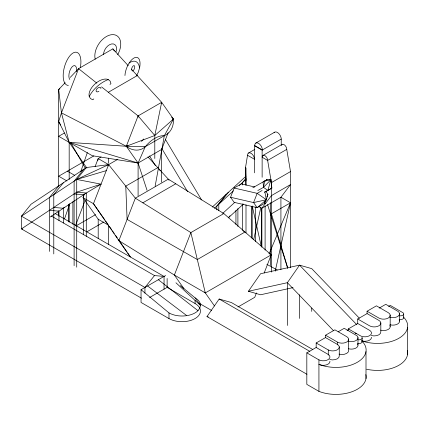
<?xml version="1.0" encoding="UTF-8"?>
<svg xmlns="http://www.w3.org/2000/svg" width="429" height="429" viewBox="0 0 429 429"><rect width="100%" height="100%" fill="white"/><g stroke="black" fill="none" stroke-linecap="round" stroke-linejoin="round"><path stroke-width="0.64" d="M247.528 155.26L254.456 159.261A4.896 2.826 60 0 0 250.992 153.266A4.896 2.826 60 0 0 247.528 155.26L245.501 167.664L245.855 184.819M155.126 186.25L164.328 135.693A20.79 16.972 60.1 0 0 173.445 119.064L161.663 102.306L131.387 69.149M257.802 190.54L263.492 187.366L264.639 181.14L267.026 179.73L270.908 179.687L271.83 188.149L264.457 192.337M97.801 160.526L98.198 158.585L101.056 156.934M154.794 158.499L154.794 135.505L161.663 102.306L138.095 115.905L126.314 146.273L138.095 163.036L147.061 190.353M253.673 239.784L260.762 207.738M275.198 271.214L290.508 202.783L280.92 197.249L261.819 208.279L258.918 206.606M264.639 181.14L270.908 179.687L267.873 190.433L263.492 187.366L263.068 182.014L267.026 179.73L252.826 187.725M265.76 191.243L267.911 194.299L266.377 199.737L264.328 203.534L257.164 207.668L234.143 202.354L230.561 197.26L234.143 188.025L241.307 183.891L254.74 186.99M124.946 75.525A13.46 6.178 -68.6 0 1 134.159 57.92A13.46 6.178 -68.6 0 1 139.564 67.932L138.256 72.26L136.567 75.751M86.905 168.147L69.176 142.364L58.687 121.536L61.427 112.843L78.571 68.656L112.865 48.858L128.228 65.685M64.543 218.881L69.75 203.727M80.818 171.52L87.328 152.579M75.638 225.22L85.205 200.241M108.628 225.279L98.198 219.257L83.028 197.678L84.475 193.956M95.066 166.656L98.198 158.585L108.628 164.613L135.339 198.171L190.867 232.588L205.309 292.9L214.505 305.984M161.181 103.545L161.663 102.306M161.663 182.121L161.663 149.431L168.152 132.7M264.328 203.534L265.524 200.456M266.956 196.761L267.911 194.299M256.435 292.943L254.74 297.313L237.972 306.992M264.189 272.962L271.214 254.853L223.82 213.562L168.291 179.145L147.925 156.891M269.214 253.614L290.508 202.783L271.407 213.814L287.811 268.179M138.095 195.855L138.095 163.036L145.265 146.697A27.826 16.066 -60 0 1 164.328 135.693L173.445 119.064L171.616 117.138M306.95 374.286L206.993 316.575L219.165 299.024L231.344 302.515L312.811 349.555M293.055 287.618L260.58 294.771L248.402 291.275L260.58 273.723L299.555 265.143L311.727 268.634L359.336 318.162M165.589 275.536L141.044 289.709L168.983 312.897A18.442 10.65 0 0 0 197.994 310.693L199.834 308.124L200.466 305.368L195.061 297.839L180.33 285.612M58.971 185.693L49.421 197.576L49.421 251.41M63.336 182.792L53.781 194.68L53.781 253.93M117.787 159.325L108.628 164.613L86.277 167.557L76.721 179.44L21.45 216.157L21.45 228.893L141.468 298.182M63.336 222.989L63.336 208.269L64.168 207.234M144.943 293.189L144.943 287.457L154.499 275.574L164.05 276.426L164.05 289.162M226.378 194.16L216.827 206.043L216.827 209.867M228.346 192.364L218.79 204.247L218.79 210.612M245.956 178.287L242.632 182.422L242.632 184.969M230.008 215.771L228.346 217.835L243.431 204.032M83.714 169.257L74.115 181.172L74.115 265.669M141.5 141.436L143.758 138.985M65.16 82.711L58.687 89.5L58.687 186.148M70.249 77.381L78.571 68.656L96.847 83.162M263.492 187.366L270.908 179.687M212.28 207.068L245.86 176.33M214.398 208.269L233.387 190.884M239.226 185.542L245.999 179.343M222.683 213.422L234.851 202.284M93.79 98.885L92.809 99.759L90.514 98.627L89.232 96.514A13.181 7.459 -42.2 0 1 95.125 83.816A13.181 7.459 -42.2 0 1 108.269 79.563L110.151 81.14L110.945 83.612L109.963 84.486M59.84 88.835L58.687 89.5L61.427 112.843L69.176 142.364L126.314 146.273L154.794 135.505L173.445 119.064L172.319 119.712M86.277 167.557L31.001 204.274L21.45 216.157L144.943 287.457M76.721 267.176L76.721 179.44L101.046 184.154L76.721 192.176L21.45 228.893L22.726 229.006M50.198 216.994L86.277 193.029L101.046 184.154M87.06 231.724L103.791 222.029M108.333 92.283L137.264 75.579M64.457 132.979L58.687 136.309L92.315 155.727L138.095 163.036L161.663 149.431M93.747 155.952L58.687 176.196L66.967 180.979M127.998 145.302L126.314 146.273L61.427 112.843M145.265 146.697A18.023 14.715 60.1 0 1 126.314 146.273L145.265 146.697L164.328 135.693M75.992 225.938L95.608 214.613M142.83 202.815L175.783 183.789M255.818 143.072L274.683 132.18M254.456 172.828L254.692 145.554A5.427 3.132 60 0 1 258.531 143.34A5.427 3.132 60 0 1 262.366 149.984L254.692 145.554M248.541 153.019L254.805 149.405M254.456 145.694L262.13 150.123L281.231 139.093A5.427 3.132 60 0 0 278.389 133.172A5.427 3.132 60 0 0 274.072 132.743M262.934 155.448L282.041 144.417M281.327 145.436A3.899 2.252 60 0 1 284.352 144.846A3.899 2.252 60 0 1 286.749 149.389L267.642 160.419L262.13 157.234A3.899 2.252 60 0 1 264.886 155.641A3.899 2.252 60 0 1 267.642 160.419L271.407 182.615L271.407 272.088M271.407 182.615L290.508 171.584L286.749 149.389M262.124 190.476L257.164 193.34L253.582 202.574L257.164 207.668L266.377 199.737L264.811 191.683M223.82 213.562L190.867 232.588L174.378 275.043L183.955 288.669M149.576 297.517L167.128 287.387L195.061 303.517A18.442 10.65 0 0 1 195.061 318.575A18.442 10.65 0 0 1 168.983 318.575L141.044 302.445L141.044 289.709M83.028 197.678L93.463 203.7L118.865 240.637L174.378 275.043L205.309 292.9L271.214 254.853L268.924 253.528M325.525 335.221L334.877 329.821L346.385 336.47A6.628 3.823 0 0 1 346.986 341.87A6.628 3.823 0 0 1 337.634 342.213L325.525 335.221L325.525 337.575L337.033 344.219A6.628 3.823 0 0 1 337.634 349.619A6.628 3.823 0 0 1 328.282 349.967L316.173 342.975L316.173 347.474L327.681 354.118A6.628 3.823 0 0 1 328.282 359.518A6.628 3.823 0 0 1 318.929 359.867L306.821 352.874L306.821 384.373L318.929 391.361A30.186 17.428 0 0 0 351.844 391.779A30.186 17.428 0 0 0 365.846 374.581M367.074 311.234L376.426 305.834L387.934 312.478A6.628 3.823 0 0 1 388.245 318.055A6.628 3.823 0 0 1 378.587 317.878L367.074 311.234L367.074 313.588L378.587 320.232A6.628 3.823 0 0 1 378.893 325.809A6.628 3.823 0 0 1 369.235 325.632L357.722 318.988L357.722 323.487L369.235 330.132A6.628 3.823 0 0 1 369.541 335.709A6.628 3.823 0 0 1 359.883 335.532L348.369 328.882L348.369 330.169M316.173 342.975L325.525 337.575M357.722 318.988L367.074 313.588M338.175 331.794L344.23 328.298L356.874 335.698A6.628 3.823 0 0 1 356.338 340.347A6.628 3.823 0 0 1 348.423 341.248M379.177 308.124L385.778 304.311L397.286 310.955A6.628 3.823 0 0 1 398.418 315.959A6.628 3.823 0 0 1 389.972 317.256M306.821 352.874L316.173 347.474M348.369 328.882L357.722 323.487M347.066 330.4L348.766 329.418M388.615 306.408L390.32 305.427L402.429 312.419A3.298 1.904 0 0 1 403.287 314.881A3.298 1.904 0 0 1 399.174 315.696M265.567 191.64L271.83 188.149L271.407 182.797M107.347 164.988L108.628 164.613L108.628 165.926M106.29 170.64L76.721 179.44L108.628 164.613L93.463 203.7L104.837 219.884M248.402 291.275L287.376 282.695L299.555 265.143L356.864 324.769M76.721 192.176L86.277 193.029L86.277 236.336M74.115 193.908L83.666 194.761L83.666 234.797M53.781 207.416L63.336 208.269M49.421 210.312L58.971 211.165L58.971 220.517M234.143 188.025L257.164 193.34L266.377 199.737L253.582 202.574L230.561 197.26M206.993 316.575L208.274 316.945M138.095 163.036L69.176 142.364L69.176 179.595M266.838 264.35L277.231 269.959M264.393 202.697L265.546 203.362M243.27 231.017L245.002 232.014L197.324 259.54L127.102 219.401L125.767 186.143L157.781 167.664L160.28 170.758M355.099 333.07L356.252 333.735M67.417 171.155L74.598 175.3M219.165 299.024L309.883 351.399M55.051 213.492L164.05 276.426M51.298 215.991L154.499 275.574M199.447 303.442L211.476 310.387M204.22 292.138L205.309 292.9M147.565 285.945L186.797 315.653M158.355 279.713L197.994 310.693M101.55 86.894L138.095 115.905L154.794 135.505M175.949 282.781L200.466 305.368A18.442 10.65 0 0 0 195.061 297.839M333.596 330.78L287.376 282.695L287.376 325.466M112.865 48.858L114.387 51.024M169.042 180.212L168.291 179.145L135.339 198.171L118.865 240.637L130.362 256.987M105.593 220.962L107.872 224.201M109.379 226.373L111.637 229.649M112.393 230.743L114.27 233.473M115.401 235.113L117.283 237.848M118.409 239.484L127.064 252.054M127.815 253.148L130.073 256.424M165.235 139.135L201.582 199.946M161.856 148.611L187.57 191.634M149.56 155.904L155.389 165.658M58.687 121.536L60.671 125.027M70.946 143.055L85.527 168.645M267.573 204.617L287.693 268.227M252.263 206.161L261.309 246.498M245.999 180.963L245.501 167.664L245.999 167.948L245.999 185.269M407.55 327.606L407.55 354.601M403.7 314.178L403.7 317.916M399.528 313.583L399.528 321.058M390.175 315.106L390.175 326.458M380.823 322.86L380.823 331.858A6.628 3.823 0 0 1 371.267 335.532M366.001 351.592L366.001 378.593M362.146 338.165L362.146 341.902M357.974 337.575L357.974 345.05M348.621 339.098L348.621 350.45A6.628 3.823 0 0 1 339.071 354.123M339.269 346.846L339.269 355.85A6.628 3.823 0 0 1 329.719 359.523M337.634 342.213L337.634 344.884M328.282 349.967L328.282 355.11M318.929 359.867L318.929 391.361M311.727 308.065L311.727 311.406M299.555 294.744L299.555 318.436M290.508 171.584L290.508 267.755M281.231 139.093L281.231 144.911M280.92 269.584L280.92 197.249L290.508 184.599L271.407 195.629L261.819 208.279L261.819 247.125M270.49 202.611L270.49 265.572M265.106 206.108L265.106 250.086M262.13 150.123L262.13 177.263M261.738 208.162L261.738 246.809M255.555 206.934L255.555 241.597M252.188 206.059L252.188 238.862M251.383 206.252L251.383 237.575M245.999 204.805L245.999 232.926M242.632 203.829L242.632 230.496M237.897 208.601L237.897 226.496M235.934 210.43L235.934 224.485M195.061 300.364L195.061 303.517M168.983 312.897L168.983 318.575M167.128 278.469L167.128 287.387M138.095 115.905L138.095 117.219M108.628 225.086L108.628 244.509M108.333 158.108L108.333 163.293M98.198 219.063L98.198 238.486M72.887 201.7L72.887 224.292M69.176 204.193L69.176 222.142M68.522 204.585L68.522 221.82M58.687 210.709L58.687 216.018M329.917 361.25A6.628 3.823 0 0 1 326.228 364.923A6.628 3.823 0 0 1 318.929 364.366A30.186 17.428 0 0 0 356.665 362.644A30.186 17.428 0 0 0 361.813 340.991M357.625 343.42A3.298 1.904 0 0 0 361.218 343.002A3.298 1.904 0 0 0 361.92 340.926A6.628 3.823 0 0 0 371.471 337.258M357.641 344.069A6.628 3.823 0 0 1 355.721 348.176A6.628 3.823 0 0 1 348.423 348.723M361.92 337.189A3.298 1.904 0 0 1 361.218 339.264A3.298 1.904 0 0 1 357.625 339.682M403.807 317.433A30.186 17.428 0 0 1 398.402 338.551A30.186 17.428 0 0 1 361.642 340.814M389.838 325.482A6.628 3.823 0 0 1 387.923 329.585A6.628 3.823 0 0 1 380.62 330.132M403.474 316.934A3.298 1.904 0 0 1 402.767 319.015A3.298 1.904 0 0 1 399.174 319.433M399.19 320.082A6.628 3.823 0 0 1 397.275 324.185A6.628 3.823 0 0 1 389.972 324.732M407.394 350.59A30.186 17.428 0 0 1 366.634 369.24M129.124 63.068A20.656 9.481 -68.6 0 1 139.564 67.932M131.617 70.206A2.831 1.298 -68.6 0 1 133.151 65.991A2.831 1.298 -68.6 0 1 134.69 67.594A2.831 1.298 -68.6 0 1 132.357 70.978M89.232 96.514A22.624 12.806 -42.2 0 1 108.269 79.563M68.35 85.409A17.139 7.819 -74.1 0 1 63.91 69.139A17.139 7.819 -74.1 0 1 75.397 52.188A17.139 7.819 -74.1 0 1 80.33 67.728M69.793 79.51A7.534 3.437 -74.1 0 1 71.9 67.063A7.534 3.437 -74.1 0 1 76.518 71.681M95.2 59.213A16.946 10.87 -57.1 0 1 110.703 34.835A16.946 10.87 -57.1 0 1 117.696 54.622M103.545 54.563A8.516 5.464 -57.1 0 1 111.476 43.978A8.516 5.464 -57.1 0 1 115.959 51.909M98.922 91.313A2.885 1.63 -42.2 0 1 96.091 90.959A2.885 1.63 -42.2 0 1 98.456 87.655A2.885 1.63 -42.2 0 1 100.874 88.588"/></g></svg>
